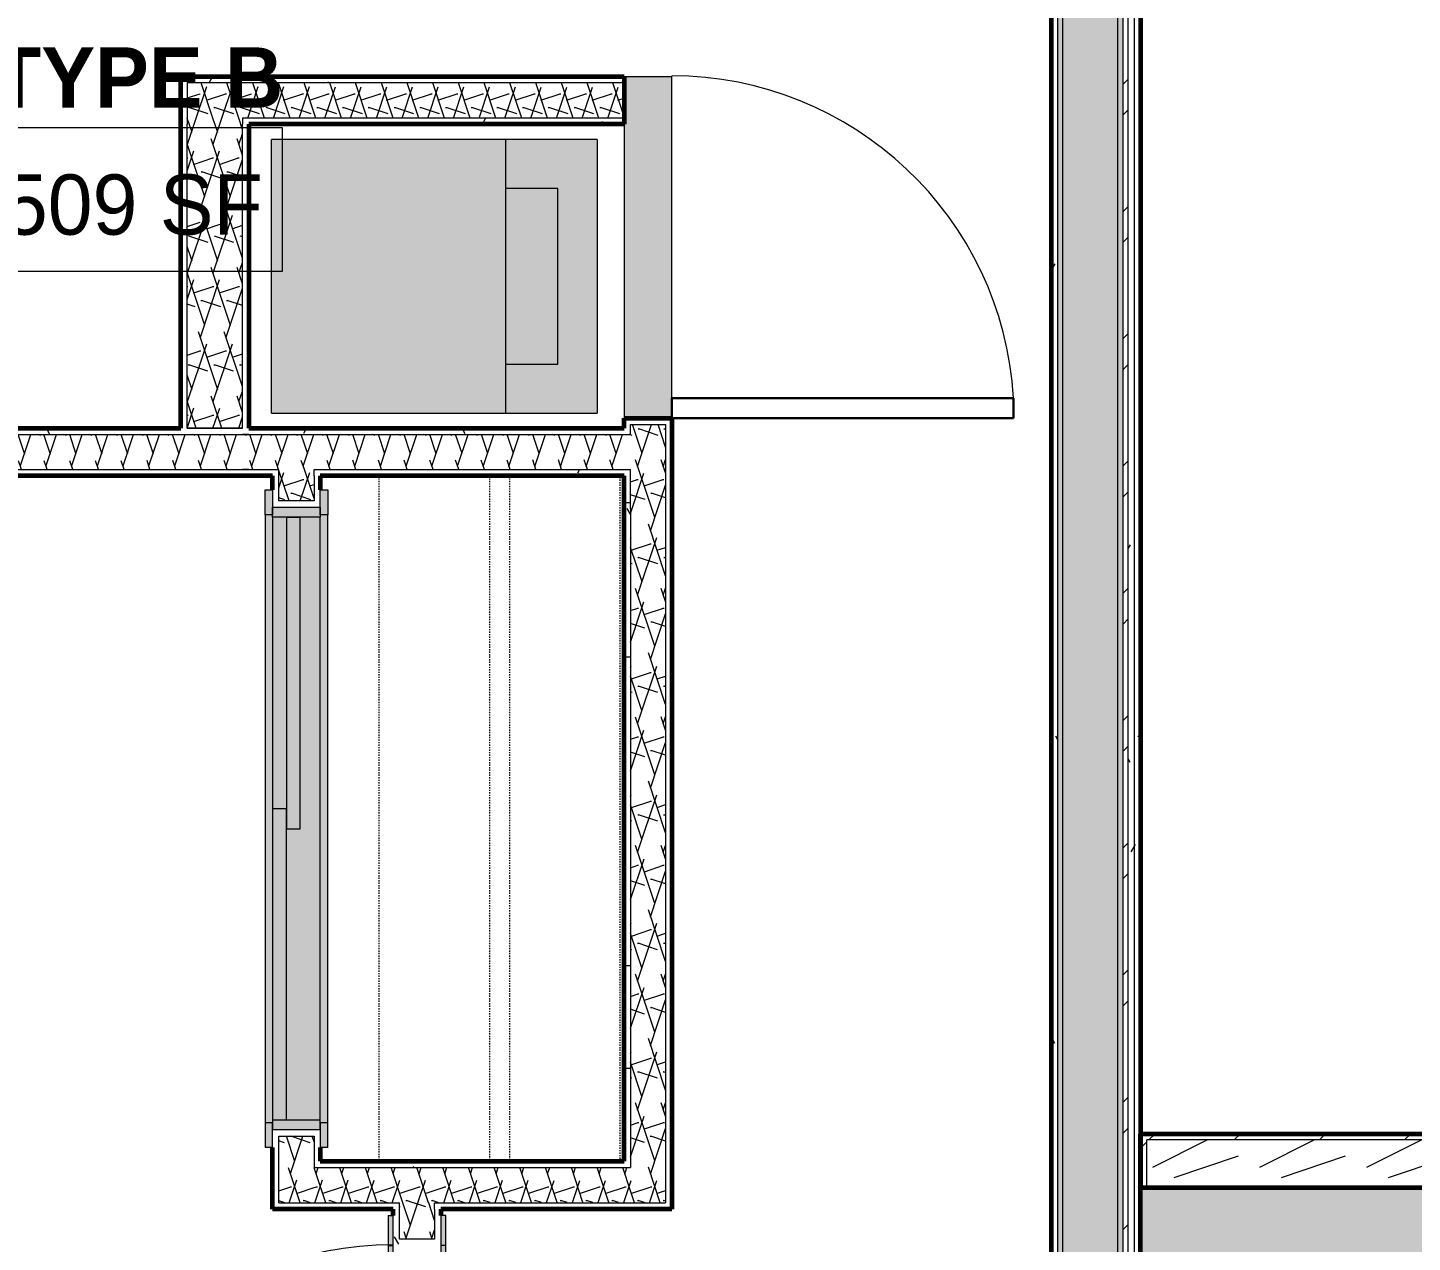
# Model space of a CAD drawing. Header units: inches. Extents: x -4110 to -1807, y 9775 to 11251.
# Drawn here: x -3310.7 to -3172.8, y 10570.8 to 10691.8 of the extents above; entities that cross this region are included whole.
import ezdxf

# ---------------------------------------------------------------- set-up
doc = ezdxf.new("R2010")
doc.units = ezdxf.units.IN
doc.header["$MEASUREMENT"] = 0
doc.linetypes.add('Dash', pattern=[0.25, 0.125, -0.125])
for name, color, linetype, lineweight in [('0-1', 7, 'Continuous', 5), ('0-2', 10, 'Continuous', 18), ('A-AREA-IDEN', 2, 'Continuous', 9), ('A-DOOR', 31, 'Continuous', 18), ('A-DOOR-3', 7, 'Continuous', 9), ('A-DOOR-4', 50, 'Continuous', 30), ('A-DOOR-FRAM-1', 31, 'Continuous', 18), ('A-DOOR-FRAM-2', 7, 'Continuous', 9), ('A-WALL', 113, 'Continuous', 18), ('A-WALL-1', 8, 'Continuous', 5), ('A-WALL-3', 250, 'Continuous', 60), ('A-WALL-4', 10, 'Continuous', 18), ('A-WALL-PATT-1', 7, 'Continuous', 9), ('A-WALL-PATT-2', 253, 'Continuous', 9), ('A-WALL-PATT-4', 111, 'Continuous', 9), ('I-WALL-4', 2, 'Continuous', 5), ('I-WALL-5', 2, 'Continuous', 60), ('P-SANR-FIXT-1', 7, 'Continuous', 9), ('P-SANR-FIXT-2', 135, 'Continuous', 9), ('Q-CASE-3', 7, 'Continuous', 9), ('Q-CASE-5', 9, 'Continuous', 9), ('Q-CASE-6', 250, 'Continuous', 60), ('Q-CASE-HDLN-1', 7, 'Dash', 9)]:
    doc.layers.add(name, color=color, linetype=linetype, lineweight=lineweight)
doc.styles.add('Century Gothic', font='ufonts.com_century-gothic.ttf', dxfattribs={"height": 6})
doc.styles.add('Century Gothic_B', font='GOTHICB.TTF', dxfattribs={"height": 6})
pattern_1 = [(0, (0, 0), (20.48, 5.12), [0.845, -14.515, 0.845, -14.515, -81.92]), (0, (0, 0), (20.48, 5.12), [-30.72, 0.845, -29.875, 0.845, -14.515, -35.84]), (0, (0, 0), (20.48, 5.12), [-76.8, 0.845, -9.395, 0.845, -24.755]), (120, (7.68, 2.56), (-14.67405, 15.1762003), [0.845, -14.515, 0.845, -14.515, -81.92]), (120, (7.68, 2.56), (-14.67405, 15.1762003), [-30.72, 0.845, -29.875, 0.845, -14.515, -35.84]), (120, (7.68, 2.56), (-14.67405, 15.1762003), [-76.8, 0.845, -9.395, 0.845, -24.755]), (240, (10.24, 12.8), (-5.80595, -20.2962003), [0.845, -14.515, 0.845, -14.515, -81.92]), (240, (10.24, 12.8), (-5.80595, -20.2962003), [-30.72, 0.845, -29.875, 0.845, -14.515, -35.84]), (240, (10.24, 12.8), (-5.80595, -20.2962003), [-76.8, 0.845, -9.395, 0.845, -24.755])]
pattern_2 = [(161.57, (0.32, 0.32), (-2.560496185, -0.000537386), [0, -18.214, 2.022, 0]), (18.43, (-0.32, 0.32), (-2.560496185, 0.000537386), [0, -18.214, 2.022, 0]), (108.43, (0.32, 0.32), (1.27922091, -6.400876726), [6.07, -14.166]), (71.57, (-0.32, 0.32), (1.27922091, 6.400876726), [6.07, -14.166])]

# ---------------------------------------------------------------- blocks, each defined once
blk = doc.blocks.new('SLIDING - FLUSH - SLIDING - FLUSH - 5-0 x 6-8-3934327-ENLARGED RCP - 2ND FLOOR PLAN - WEST')
at = {"layer": 'A-DOOR'}
for points in [[(-30.25, 3), (-32.75, 3), (-32.75, 2.25), (-30.25, 2.25)], [(30.25, 2.25), (30.25, 3), (-30.25, 3), (-30.25, 2.25), (30.13, 2.25)], [(32.75, 3), (30.25, 3), (30.25, 2.25), (32.75, 2.25), (32.75, 2.38)], [(1, 2.25), (-30, 2.25), (-30, 0.87), (1, 0.87)], [(30, 0.87), (-1, 0.87), (-1, -0.5), (30, -0.5)], [(-30.25, -3.25), (-30.25, -2.5), (-32.75, -2.5), (-32.75, -3.25), (-31, -3.25)], [(30.25, -2.5), (-30.25, -2.5), (-30.25, -3.25), (30.25, -3.25)], [(32.75, -2.5), (30.25, -2.5), (30.25, -3.25), (32.75, -3.25)]]:
    blk.add_hatch(color=256, dxfattribs=at).paths.add_polyline_path(points, flags=0)
at = {"layer": 'A-DOOR-FRAM-1'}
for points in [[(-30, 2.25), (-31, 2.25), (-31, -2.5), (-30, -2.5), (-30, 0.87)], [(31, 2.25), (30, 2.25), (30, -2.5), (31, -2.5)]]:
    blk.add_hatch(color=256, dxfattribs=at).paths.add_polyline_path(points, flags=0)
h = blk.add_hatch(color=256, dxfattribs=at)
h.paths.add_polyline_path([(30, -0.5), (-1, -0.5), (-1, 0.87), (-30, 0.87), (-30, -2.5), (30, -2.5)], flags=0)
h.paths.add_polyline_path([(30, 0.87), (30, 2.25), (1, 2.25), (1, 0.87), (9.6, 0.87)], flags=0)
at = {"layer": 'A-DOOR-3'}
for p, q in [((-32.75, 2.25), (-32.75, 3)), ((-30.25, 3), (-32.75, 3)), ((30.25, 3), (-30.25, 3)), ((-30.25, 3), (-30.25, 2.25)), ((30.25, 2.25), (30.25, 3)), ((30.25, 3), (32.75, 3)), ((32.75, 3), (32.75, 2.25)), ((-32.75, 2.25), (-30.25, 2.25)), ((1, 2.25), (-30, 2.25)), ((-30, 2.25), (-30, 0.87)), ((1, 2.25), (1, 0.87)), ((32.75, 2.25), (30.25, 2.25)), ((-30, 0.87), (1, 0.87)), ((30, 0.87), (-1, 0.87)), ((-1, 0.87), (-1, -0.5)), ((30, 0.87), (30, -0.5)), ((-1, -0.5), (30, -0.5)), ((-32.75, -3.25), (-32.75, -2.5)), ((-30.25, -2.5), (-32.75, -2.5)), ((-30.25, -2.5), (-30.25, -3.25)), ((30.25, -2.5), (32.75, -2.5)), ((30.25, -3.25), (30.25, -2.5)), ((32.75, -2.5), (32.75, -3.25)), ((-32.75, -3.25), (-30.25, -3.25)), ((-30.25, -3.25), (30.25, -3.25)), ((32.75, -3.25), (30.25, -3.25))]:
    blk.add_line(p, q, dxfattribs=at)
at = {"layer": 'A-DOOR-FRAM-2'}
for p, q in [((-30, 2.25), (-31, 2.25)), ((-31, -2.5), (-31, 2.25)), ((-30, 2.25), (-30, -2.5)), ((30, 2.25), (1, 2.25)), ((30, -2.5), (30, 2.25)), ((30, 2.25), (31, 2.25)), ((31, 2.25), (31, -2.5)), ((-31, -2.5), (-30, -2.5)), ((-30, -2.5), (30, -2.5)), ((31, -2.5), (30, -2.5))]:
    blk.add_line(p, q, dxfattribs=at)
blk = doc.blocks.new('SWING - SINGLE - FLUSH - SWING - FLUSH - 2-10 x 6-8 - PRIVACY-3983845-ENLARGED RCP - 2ND FLOOR PLAN - WEST')
at = {"layer": 'A-DOOR-FRAM-1'}
for points in [[(-17, 2.87), (-20, 2.87), (-20, 2.37), (-17, 2.37)], [(17, 2.87), (-17, 2.87), (-17, 2.37), (17, 2.37)], [(20, 2.87), (17, 2.87), (17, 2.37), (20, 2.37)], [(-17, -2.38), (-20, -2.38), (-20, -2.88), (-17, -2.88)], [(17, -2.38), (-17, -2.38), (-17, -2.88), (17, -2.88)], [(20, -2.38), (17, -2.38), (17, -2.88), (20, -2.86)]]:
    blk.add_hatch(color=256, dxfattribs=at).paths.add_polyline_path(points, flags=0)
at = {"layer": 'A-DOOR-3'}
blk.add_arc((17, -2.38), 34.07, 180, 266.6343, dxfattribs=at)
at = {"layer": 'A-DOOR-4'}
for p, q in [((15, -2.38), (15, -36.38)), ((17, -2.38), (15, -2.38)), ((17, -2.38), (17, -36.38)), ((17, -36.38), (15, -36.38))]:
    blk.add_line(p, q, dxfattribs=at)
at = {"layer": 'A-DOOR-FRAM-2'}
for p, q in [((-17, 2.87), (-20, 2.87)), ((-20, 2.87), (-20, 2.37)), ((17, 2.87), (-17, 2.87)), ((-17, 2.87), (-17, 2.37)), ((20, 2.87), (17, 2.87)), ((17, 2.87), (17, 2.37)), ((20, 2.87), (20, 2.37)), ((-20, 2.37), (-17, 2.37)), ((-17, 2.37), (17, 2.37)), ((17, 2.37), (20, 2.37)), ((-17, -2.38), (-20, -2.38)), ((-20, -2.88), (-20, -2.38)), ((17, -2.38), (-17, -2.38)), ((-17, -2.88), (-17, -2.38)), ((20, -2.38), (17, -2.38)), ((17, -2.88), (17, -2.38)), ((20, -2.88), (20, -2.38)), ((-20, -2.88), (-17, -2.88)), ((-17, -2.88), (17, -2.88)), ((17, -2.88), (20, -2.88))]:
    blk.add_line(p, q, dxfattribs=at)
blk = doc.blocks.new('OD_CW_Closet - OD_CW_Closet-3786619-ENLARGED RCP - 2ND FLOOR PLAN - WEST')
at = {"layer": 'Q-CASE-HDLN-1'}
for p, q in [((68.99, 24), (0.74, 24)), ((0.74, 13), (68.99, 13)), ((0.74, 11), (68.99, 11)), ((0.74, 0), (68.99, 0))]:
    blk.add_line(p, q, dxfattribs=at)
blk = doc.blocks.new('SWING - SINGLE - FLUSH - SWING - OFFSET PIVOT - 34_ x 80_ - DRYWALL FRAME-3983855-ENLARGED RCP - 2ND FLOOR PLAN - WEST')
at = {"layer": 'A-DOOR-3'}
blk.add_arc((17, 2.37), 34.07, 93.3657, 180, dxfattribs=at)
at = {"layer": 'A-DOOR-4'}
for p, q in [((15, 2.37), (15, 36.38)), ((17, 36.38), (15, 36.38)), ((17, 2.37), (17, 36.38)), ((17, 2.37), (15, 2.37))]:
    blk.add_line(p, q, dxfattribs=at)
blk = doc.blocks.new('Stacked Washer and Dryer - 26_x25_ - Private-3627842-ENLARGED RCP - 2ND FLOOR PLAN - WEST')
at = {"layer": 'P-SANR-FIXT-2'}
blk.add_hatch(color=256, dxfattribs=at).paths.add_polyline_path([(29.04, 13.62), (0, 13.62), (0, -13.63), (32.44, -13.63), (32.44, 13.62)], flags=0)
at = {"layer": 'P-SANR-FIXT-1'}
for p, q in [((32.44, 13.62), (0, 13.62)), ((0, -13.63), (0, 13.62)), ((23.34, -13.63), (23.34, 13.62)), ((32.44, 13.62), (32.44, -13.63)), ((28.53, 8.75), (23.34, 8.75)), ((28.53, -8.75), (28.53, 8.75)), ((23.34, -8.75), (28.53, -8.75)), ((0, -13.63), (32.44, -13.63))]:
    blk.add_line(p, q, dxfattribs=at)
blk = doc.blocks.new('OD_CW_Base Cabinet - OD_CW_Base Cabinet-3870047-ENLARGED RCP - 2ND FLOOR PLAN - WEST')
at = {"layer": 'Q-CASE-5'}
for points in [[(0.74, -1), (107.93, -1), (107.93, 0), (0.74, 0)], [(70.03, -3), (107.93, -3), (107.93, -1), (0.74, -1), (0.74, -3), (36.38, -3)], [(70.03, -24), (107.93, -24), (107.93, -3), (0.74, -3), (0.74, -24), (42.21, -24)]]:
    blk.add_hatch(color=256, dxfattribs=at).paths.add_polyline_path(points, flags=0)
at = {"layer": 'Q-CASE-3'}
for p, q in [((0.74, 0), (0.74, -1)), ((86.93, 0), (0.74, 0)), ((107.93, -1), (0.74, -1)), ((0.74, -1), (0.74, -3)), ((107.93, -1), (0.74, -1)), ((107.93, -1), (107.93, 0)), ((107.93, -3), (107.93, -1)), ((0.74, -3), (0.74, -24)), ((107.93, -3), (0.74, -3)), ((107.93, -24), (107.93, -3)), ((107.93, -24), (0.74, -24))]:
    blk.add_line(p, q, dxfattribs=at)
at = {"layer": 'Q-CASE-6'}
for p, q in [((0.74, -24), (0.74, 0)), ((0.74, 0), (107.93, 0)), ((107.93, 0), (107.93, -24)), ((107.93, -24), (0.74, -24))]:
    blk.add_line(p, q, dxfattribs=at)
blk = doc.blocks.new('CTR - 1st Phase - Unit Layouts_rvt-1-ENLARGED RCP - 2ND FLOOR PLAN - WEST')
at = {"layer": 'A-WALL-1'}
blk.add_hatch(color=256, dxfattribs=at).paths.add_polyline_path([(-3251.3, 10652.91), (-3246.55, 10652.91), (-3246.55, 10686.91), (-3251.3, 10686.91), (-3251.3, 10660.65)], flags=0)
at = {"layer": 'A-WALL-PATT-1'}
h = blk.add_hatch(dxfattribs=at)
h.set_pattern_fill('FP_1', color=256, style=0, pattern_type=2)
h.set_pattern_definition(pattern_1)
h.paths.add_polyline_path([(-3295.42, 10686.28), (-3251.3, 10686.28), (-3251.3, 10686.91), (-3295.42, 10686.91), (-3295.42, 10686.68)], flags=0)
h = blk.add_hatch(dxfattribs=at)
h.set_pattern_fill('FP_1', color=256, style=0, pattern_type=2)
h.set_pattern_definition(pattern_1)
h.paths.add_polyline_path([(-3276.8, 10682.16), (-3251.3, 10682.16), (-3251.3, 10682.78), (-3289.3, 10682.78), (-3289.3, 10682.16), (-3279.92, 10682.16)], flags=0)
h = blk.add_hatch(dxfattribs=at)
h.set_pattern_fill('FP_1', color=256, style=0, pattern_type=2)
h.set_pattern_definition(pattern_1)
h.paths.add_polyline_path([(-3250.67, 10643.91), (-3250.67, 10647.78), (-3251.3, 10647.78), (-3251.3, 10643.91)], flags=0)
h.paths.add_polyline_path([(-3251.3, 10651.28), (-3250.67, 10651.28), (-3250.67, 10652.28), (-3248.92, 10652.28), (-3248.92, 10652.91), (-3251.3, 10652.91), (-3251.3, 10651.91)], flags=0)
h = blk.add_hatch(dxfattribs=at)
h.set_pattern_fill('FP_1', color=256, style=0, pattern_type=2)
h.set_pattern_definition(pattern_1)
h.paths.add_polyline_path([(-3401.67, 10651.28), (-3393.86, 10651.28), (-3393.86, 10651.91), (-3401.67, 10651.91)], flags=0)
h.paths.add_polyline_path([(-3377.67, 10651.28), (-3288.67, 10651.28), (-3288.67, 10651.91), (-3390.11, 10651.91), (-3390.11, 10651.28), (-3378.67, 10651.28)], flags=0)
h = blk.add_hatch(dxfattribs=at)
h.set_pattern_fill('FP_1', color=256, style=0, pattern_type=2)
h.set_pattern_definition(pattern_1)
h.paths.add_polyline_path([(-3281.55, 10651.28), (-3251.3, 10651.28), (-3251.3, 10651.91), (-3288.67, 10651.91), (-3288.67, 10651.28), (-3282.17, 10651.28)], flags=0)
h = blk.add_hatch(dxfattribs=at)
h.set_pattern_fill('FP_1', color=256, style=0, pattern_type=2)
h.set_pattern_definition(pattern_1)
h.paths.add_polyline_path([(-3353.5, 10647.16), (-3288.67, 10647.16), (-3288.67, 10647.78), (-3401.67, 10647.78), (-3401.67, 10647.16), (-3378.67, 10647.16)], flags=0)
h = blk.add_hatch(dxfattribs=at)
h.set_pattern_fill('FP_1', color=256, style=0, pattern_type=2)
h.set_pattern_definition(pattern_1)
h.paths.add_polyline_path([(-3288.67, 10647.16), (-3285.67, 10647.16), (-3285.67, 10647.78), (-3288.67, 10647.78)], flags=0)
h.paths.add_polyline_path([(-3251.3, 10647.16), (-3251.3, 10647.78), (-3282.17, 10647.78), (-3282.17, 10647.16), (-3252.46, 10647.16)], flags=0)
h = blk.add_hatch(dxfattribs=at)
h.set_pattern_fill('FP_1', color=256, style=0, pattern_type=2)
h.set_pattern_definition(pattern_1)
h.paths.add_polyline_path([(-3250.67, 10578.28), (-3250.67, 10643.91), (-3251.3, 10643.91), (-3251.3, 10578.28)], flags=0)
h = blk.add_hatch(dxfattribs=at)
h.set_pattern_fill('FP_3', color=256, style=0, pattern_type=2)
h.set_pattern_definition([(45, (0, 0), (-4.2426407, 4.2426407), [])])
h.paths.add_polyline_path([(-3199.26, 10576.29), (-3199.26, 10581.04), (-3093.32, 10581.04), (-3093.32, 10576.29), (-3092.7, 10576.29), (-3092.7, 10581.66), (-3199.89, 10581.66), (-3199.89, 10576.29)], flags=0)
h = blk.add_hatch(dxfattribs=at)
h.set_pattern_fill('FP_1', color=256, style=0, pattern_type=2)
h.set_pattern_definition(pattern_1)
h.paths.add_polyline_path([(-3251.3, 10578.28), (-3251.3, 10578.28), (-3251.3, 10578.91), (-3281.55, 10578.91), (-3281.55, 10578.28), (-3252.46, 10578.28)], flags=0)
h = blk.add_hatch(dxfattribs=at)
h.set_pattern_fill('FP_1', color=256, style=0, pattern_type=2)
h.set_pattern_definition(pattern_1)
h.paths.add_polyline_path([(-3273.67, 10475.54), (-3273.67, 10489.91), (-3271.92, 10489.91), (-3271.92, 10490.53), (-3274.3, 10490.53), (-3274.27, 10476.14), (-3273.99, 10475.86)], flags=0)
h.paths.add_polyline_path([(-3274.3, 10524.53), (-3271.92, 10524.53), (-3271.92, 10525.16), (-3273.67, 10525.16), (-3273.67, 10528.78), (-3274.3, 10528.78), (-3274.3, 10525.16)], flags=0)
h.paths.add_polyline_path([(-3274.3, 10532.28), (-3273.67, 10532.28), (-3273.67, 10535.91), (-3271.92, 10535.91), (-3271.92, 10536.53), (-3274.3, 10536.53), (-3274.3, 10532.91)], flags=0)
h.paths.add_polyline_path([(-3274.3, 10570.53), (-3271.92, 10570.53), (-3271.92, 10571.16), (-3273.67, 10571.16), (-3273.67, 10574.16), (-3274.3, 10574.16), (-3274.3, 10571.16)], flags=0)
h = blk.add_hatch(dxfattribs=at)
h.set_pattern_fill('FP_1', color=256, style=0, pattern_type=2)
h.set_pattern_definition(pattern_1)
h.paths.add_polyline_path([(-3269.55, 10475.54), (-3269.55, 10490.53), (-3271.92, 10490.53), (-3271.92, 10489.91), (-3270.17, 10489.91), (-3270.17, 10475.54)], flags=0)
h.paths.add_polyline_path([(-3269.55, 10524.53), (-3269.57, 10536.53), (-3271.92, 10536.53), (-3271.92, 10535.91), (-3270.17, 10535.91), (-3270.17, 10525.16), (-3271.92, 10525.16), (-3271.92, 10524.53), (-3270.17, 10524.53)], flags=0)
h.paths.add_polyline_path([(-3271.92, 10570.53), (-3269.55, 10570.53), (-3269.55, 10574.16), (-3270.17, 10574.16), (-3270.17, 10571.16), (-3271.92, 10571.16)], flags=0)
at = {"layer": 'A-WALL-PATT-2'}
h = blk.add_hatch(dxfattribs=at)
h.set_pattern_fill('FP_2', color=256, style=0, pattern_type=2)
h.set_pattern_definition(pattern_2)
h.paths.add_polyline_path([(-3277.32, 10682.78), (-3251.3, 10682.78), (-3251.3, 10686.28), (-3294.8, 10686.28), (-3294.8, 10682.78), (-3279.92, 10682.78)], flags=0)
h = blk.add_hatch(dxfattribs=at)
h.set_pattern_fill('FP_2', color=256, style=0, pattern_type=2)
h.set_pattern_definition(pattern_2)
h.paths.add_polyline_path([(-3289.3, 10651.91), (-3289.3, 10682.78), (-3294.8, 10682.78), (-3294.8, 10651.91)], flags=0)
h = blk.add_hatch(dxfattribs=at)
h.set_pattern_fill('FP_2', color=256, style=0, pattern_type=2)
h.set_pattern_definition(pattern_2)
h.paths.add_polyline_path([(-3247.17, 10643.91), (-3247.17, 10652.28), (-3250.67, 10652.28), (-3250.67, 10643.91), (-3248.92, 10643.91)], flags=0)
h = blk.add_hatch(dxfattribs=at)
h.set_pattern_fill('FP_2', color=256, style=0, pattern_type=2)
h.set_pattern_definition(pattern_2)
h.paths.add_polyline_path([(-3289.3, 10647.78), (-3289.3, 10651.28), (-3401.67, 10651.28), (-3401.67, 10647.78), (-3302.89, 10647.78)], flags=0)
h = blk.add_hatch(dxfattribs=at)
h.set_pattern_fill('FP_2', color=256, style=0, pattern_type=2)
h.set_pattern_definition(pattern_2)
h.paths.add_polyline_path([(-3279.92, 10647.78), (-3250.67, 10647.8), (-3250.67, 10651.28), (-3289.3, 10651.28), (-3289.3, 10647.78), (-3281.55, 10647.78)], flags=0)
h = blk.add_hatch(dxfattribs=at)
h.set_pattern_fill('FP_2', color=256, style=0, pattern_type=2)
h.set_pattern_definition(pattern_2)
h.paths.add_polyline_path([(-3285.67, 10574.78), (-3282.17, 10574.78), (-3282.17, 10581.41), (-3285.67, 10581.41), (-3285.67, 10578.28)], flags=0)
h.paths.add_polyline_path([(-3283.92, 10644.66), (-3282.17, 10644.66), (-3282.17, 10647.78), (-3285.67, 10647.78), (-3285.67, 10644.66)], flags=0)
h = blk.add_hatch(dxfattribs=at)
h.set_pattern_fill('FP_2', color=256, style=0, pattern_type=2)
h.set_pattern_definition(pattern_2)
h.paths.add_polyline_path([(-3248.92, 10574.78), (-3247.17, 10574.78), (-3247.17, 10643.91), (-3250.67, 10643.91), (-3250.67, 10574.78)], flags=0)
h = blk.add_hatch(dxfattribs=at)
h.set_pattern_fill('FP_4', color=256, style=0, pattern_type=2)
h.set_pattern_definition([(216.87, (4.265, 10.662), (31.9871619, 21.32545714), [5.331, -47.981]), (206.565, (10.662, 7.464), (-10.662476, -10.6620098), [11.921, -11.921]), (198.435, (10.662, 2.132), (-21.3244936, -10.6625869), [6.744, -26.974])])
h.paths.add_polyline_path([(-3147.72, 10576.29), (-3093.32, 10576.29), (-3093.32, 10581.04), (-3199.26, 10581.04), (-3199.26, 10576.29), (-3189.74, 10576.29)], flags=0)
h = blk.add_hatch(dxfattribs=at)
h.set_pattern_fill('FP_2', color=256, style=0, pattern_type=2)
h.set_pattern_definition(pattern_2)
h.paths.add_polyline_path([(-3282.17, 10574.78), (-3250.67, 10574.81), (-3250.67, 10578.28), (-3282.17, 10578.28), (-3282.17, 10574.84)], flags=0)
h = blk.add_hatch(dxfattribs=at)
h.set_pattern_fill('FP_2', color=256, style=0, pattern_type=2)
h.set_pattern_definition(pattern_2)
h.paths.add_polyline_path([(-3273.67, 10475.54), (-3270.17, 10475.54), (-3270.17, 10489.91), (-3273.67, 10489.91), (-3273.67, 10475.86)], flags=0)
h.paths.add_polyline_path([(-3273.67, 10525.16), (-3270.17, 10525.16), (-3270.17, 10535.91), (-3273.67, 10535.91), (-3273.67, 10528.78)], flags=0)
h.paths.add_polyline_path([(-3270.17, 10571.16), (-3270.17, 10574.78), (-3273.67, 10574.78), (-3273.67, 10571.16), (-3271.92, 10571.16)], flags=0)
at = {"layer": 'A-WALL-3'}
for p, q in [((-3295.42, 10686.91), (-3251.3, 10686.91)), ((-3295.42, 10686.28), (-3295.42, 10686.91)), ((-3251.3, 10686.91), (-3251.3, 10682.16)), ((-3295.42, 10682.16), (-3295.42, 10686.28)), ((-3295.42, 10651.91), (-3295.42, 10682.16)), ((-3251.3, 10682.16), (-3288.67, 10682.16)), ((-3288.67, 10682.16), (-3288.67, 10651.91)), ((-3251.3, 10651.91), (-3251.3, 10652.91)), ((-3251.3, 10652.91), (-3246.55, 10652.91)), ((-3246.55, 10652.91), (-3246.55, 10643.91)), ((-3377.67, 10651.91), (-3295.42, 10651.91)), ((-3288.67, 10651.91), (-3251.3, 10651.91)), ((-3288.67, 10647.16), (-3401.67, 10647.16)), ((-3286.3, 10647.16), (-3288.67, 10647.16)), ((-3286.3, 10645.78), (-3286.3, 10647.16)), ((-3281.55, 10647.16), (-3281.55, 10645.78)), ((-3251.3, 10647.16), (-3281.55, 10647.16)), ((-3251.3, 10643.91), (-3251.3, 10647.16)), ((-3251.3, 10578.91), (-3251.3, 10643.91)), ((-3246.55, 10643.91), (-3246.55, 10574.16)), ((-3199.89, 10581.66), (-3092.7, 10581.66)), ((-3199.89, 10581.04), (-3199.89, 10581.66)), ((-3199.89, 10576.29), (-3199.89, 10581.04)), ((-3286.3, 10574.16), (-3286.3, 10580.28)), ((-3281.55, 10580.28), (-3281.55, 10578.91)), ((-3281.55, 10578.91), (-3251.3, 10578.91)), ((-3285.67, 10574.16), (-3286.3, 10574.16)), ((-3281.55, 10574.16), (-3285.67, 10574.16)), ((-3274.3, 10574.16), (-3281.55, 10574.16)), ((-3274.3, 10573.53), (-3274.3, 10574.16)), ((-3269.55, 10574.16), (-3269.55, 10573.53)), ((-3251.3, 10574.16), (-3269.55, 10574.16)), ((-3247.17, 10574.16), (-3251.3, 10574.16)), ((-3246.55, 10574.16), (-3247.17, 10574.16))]:
    blk.add_line(p, q, dxfattribs=at)
at = {"layer": 'A-WALL-4'}
for p, q in [((-3251.3, 10686.91), (-3246.55, 10686.91)), ((-3246.55, 10652.91), (-3246.55, 10686.91)), ((-3251.3, 10686.28), (-3294.8, 10686.28)), ((-3294.8, 10686.28), (-3294.8, 10682.78)), ((-3294.8, 10682.78), (-3294.8, 10682.16)), ((-3251.3, 10682.78), (-3289.3, 10682.78)), ((-3289.3, 10682.78), (-3289.3, 10682.16)), ((-3294.8, 10651.91), (-3294.8, 10682.16)), ((-3289.3, 10651.91), (-3289.3, 10682.16)), ((-3251.3, 10682.16), (-3251.3, 10652.91)), ((-3250.67, 10651.28), (-3250.67, 10652.28)), ((-3250.67, 10652.28), (-3248.92, 10652.28)), ((-3248.92, 10652.28), (-3247.17, 10652.28)), ((-3247.17, 10652.28), (-3247.17, 10643.91)), ((-3390.11, 10651.28), (-3289.3, 10651.28)), ((-3294.8, 10651.91), (-3289.3, 10651.91)), ((-3289.3, 10651.91), (-3294.8, 10651.91)), ((-3289.3, 10651.28), (-3288.67, 10651.28)), ((-3288.67, 10651.28), (-3289.3, 10651.28)), ((-3288.67, 10651.28), (-3251.3, 10651.28)), ((-3251.3, 10651.28), (-3250.67, 10651.28)), ((-3401.67, 10647.78), (-3289.3, 10647.78)), ((-3289.3, 10647.78), (-3288.67, 10647.78)), ((-3288.67, 10647.78), (-3289.3, 10647.78)), ((-3288.67, 10647.78), (-3285.67, 10647.78)), ((-3285.67, 10647.16), (-3285.67, 10647.78)), ((-3285.67, 10644.66), (-3285.67, 10647.16)), ((-3282.17, 10647.16), (-3282.17, 10647.78)), ((-3282.17, 10647.78), (-3251.3, 10647.78)), ((-3282.17, 10647.16), (-3282.17, 10644.66)), ((-3251.3, 10647.78), (-3250.67, 10647.78)), ((-3250.67, 10643.91), (-3250.67, 10647.78)), ((-3283.92, 10644.66), (-3285.67, 10644.66)), ((-3282.17, 10644.66), (-3283.92, 10644.66)), ((-3250.67, 10643.91), (-3250.67, 10578.28)), ((-3247.17, 10643.91), (-3247.17, 10574.78)), ((-3285.67, 10574.78), (-3285.67, 10581.41)), ((-3285.67, 10581.41), (-3283.92, 10581.41)), ((-3283.92, 10581.41), (-3282.17, 10581.41)), ((-3282.17, 10581.41), (-3282.17, 10578.28)), ((-3093.32, 10581.04), (-3199.26, 10581.04)), ((-3199.26, 10576.29), (-3199.26, 10581.04)), ((-3282.17, 10578.28), (-3281.55, 10578.28)), ((-3281.55, 10578.28), (-3251.3, 10578.28)), ((-3251.3, 10578.28), (-3250.67, 10578.28)), ((-3285.67, 10574.78), (-3282.17, 10574.78)), ((-3282.17, 10574.78), (-3281.55, 10574.78)), ((-3281.55, 10574.78), (-3273.67, 10574.78)), ((-3273.67, 10574.16), (-3273.67, 10574.78)), ((-3270.17, 10574.16), (-3270.17, 10574.78)), ((-3270.17, 10574.78), (-3251.3, 10574.78)), ((-3251.3, 10574.78), (-3250.67, 10574.78)), ((-3250.67, 10574.78), (-3247.17, 10574.78)), ((-3273.67, 10571.16), (-3273.67, 10574.16)), ((-3270.17, 10574.16), (-3270.17, 10571.16)), ((-3271.92, 10571.16), (-3273.67, 10571.16)), ((-3270.17, 10571.16), (-3271.92, 10571.16))]:
    blk.add_line(p, q, dxfattribs=at)
at = {"layer": '0-2'}
for name, p, rotation in [('SWING - SINGLE - FLUSH - SWING - OFFSET PIVOT - 34_ x 80_ - DRYWALL FRAME-3983855-ENLARGED RCP - 2ND FLOOR PLAN - WEST', (-3248.92, 10669.91), 269.9999999999773), ('OD_CW_Closet - OD_CW_Closet-3786619-ENLARGED RCP - 2ND FLOOR PLAN - WEST', (-3275.71, 10647.9), 270.0000000000206), ('SLIDING - FLUSH - SLIDING - FLUSH - 5-0 x 6-8-3934327-ENLARGED RCP - 2ND FLOOR PLAN - WEST', (-3284.05, 10613.03), 90.00000000004458), ('OD_CW_Base Cabinet - OD_CW_Base Cabinet-3870047-ENLARGED RCP - 2ND FLOOR PLAN - WEST', (-3091.96, 10552.29), 180), ('SWING - SINGLE - FLUSH - SWING - FLUSH - 2-10 x 6-8 - PRIVACY-3983845-ENLARGED RCP - 2ND FLOOR PLAN - WEST', (-3271.92, 10553.53), 270.0000000000324)]:
    blk.add_blockref(name, p, dxfattribs=dict(at, rotation=rotation))
blk.add_blockref('Stacked Washer and Dryer - 26_x25_ - Private-3627842-ENLARGED RCP - 2ND FLOOR PLAN - WEST', (-3286.42, 10667.03), dxfattribs=at)

msp = doc.modelspace()

# ---------------------------------------------------------------- hatches: boundary and pattern name
at = {"layer": 'A-WALL-PATT-4'}
h = msp.add_hatch(dxfattribs=at)
h.set_pattern_fill('FP_1', color=256, style=0, pattern_type=2)
h.set_pattern_definition(pattern_1)
h.paths.add_polyline_path([(-3208.14, 10450.91), (-3208.14, 10468.91), (-3208.76, 10468.91), (-3208.76, 10450.91)], flags=0)
h.paths.add_polyline_path([(-3208.14, 10475.54), (-3208.14, 10843.14), (-3208.76, 10843.14), (-3208.76, 10475.54)], flags=0)
h = msp.add_hatch(dxfattribs=at)
h.set_pattern_fill('FP_2', color=256, style=0, pattern_type=2)
h.set_pattern_definition(pattern_2)
h.paths.add_polyline_path([(-3202.14, 10452.04), (-3202.14, 10843.14), (-3207.64, 10843.14), (-3207.64, 10452.04), (-3206.98, 10452.04)], flags=0)
h = msp.add_hatch(dxfattribs=at)
h.set_pattern_fill('FP_33', color=256, style=0, pattern_type=2)
h.set_pattern_definition([(45, (0, 0), (-6.335677, 6.335677), []), (45, (0, 9.6), (-6.335677, 6.335677), [])])
h.paths.add_polyline_path([(-3201.14, 10457.54), (-3201.14, 10843.14), (-3201.64, 10843.14), (-3201.64, 10457.54)], flags=0)
h = msp.add_hatch(dxfattribs=at)
h.set_pattern_fill('FP_1', color=256, style=0, pattern_type=2)
h.set_pattern_definition(pattern_1)
h.paths.add_polyline_path([(-3200.51, 10457.54), (-3200.51, 10843.14), (-3201.14, 10843.14), (-3201.14, 10457.54)], flags=0)
h = msp.add_hatch(dxfattribs=at)
h.set_pattern_fill('FP_1', color=256, style=0, pattern_type=2)
h.set_pattern_definition(pattern_1)
h.paths.add_polyline_path([(-3200.51, 10457.54), (-3199.89, 10457.54), (-3199.89, 10843.14), (-3200.51, 10843.14), (-3200.51, 10470.04)], flags=0)
at = {"layer": 'I-WALL-4'}
h = msp.add_hatch(color=256, dxfattribs=at)
h.paths.add_polyline_path([(-3207.64, 10451.54), (-3207.64, 10469.54), (-3208.14, 10469.54), (-3208.14, 10451.54)], flags=0)
h.paths.add_polyline_path([(-3207.64, 10475.54), (-3207.64, 10843.14), (-3208.14, 10843.14), (-3208.14, 10475.54)], flags=0)
msp.add_hatch(color=256, dxfattribs=at).paths.add_polyline_path([(-3202.14, 10457.54), (-3201.64, 10457.54), (-3201.64, 10843.14), (-3202.14, 10843.14), (-3202.14, 10470.04)], flags=0)

# ---------------------------------------------------------------- linework, layer by layer
at = {"layer": 'A-AREA-IDEN', "flags": 128}
msp.add_lwpolyline([(-3335.66, 10681.84), (-3285.33, 10681.84), (-3285.33, 10667.51), (-3335.66, 10667.51)], close=True, dxfattribs=at)
at = {"layer": 'A-WALL'}
for p, q in [((-3208.14, 10475.54), (-3208.14, 10843.14)), ((-3207.64, 10475.54), (-3207.64, 10843.14)), ((-3202.14, 10457.54), (-3202.14, 10843.14)), ((-3201.64, 10457.54), (-3201.64, 10843.14)), ((-3201.14, 10457.54), (-3201.14, 10843.14)), ((-3200.51, 10457.54), (-3200.51, 10843.14))]:
    msp.add_line(p, q, dxfattribs=at)
at = {"layer": 'I-WALL-5'}
for p, q in [((-3208.76, 10476.16), (-3208.76, 10843.14)), ((-3199.89, 10843.14), (-3199.89, 10576.29))]:
    msp.add_line(p, q, dxfattribs=at)

# ---------------------------------------------------------------- block references
at = {"layer": '0-1'}
msp.add_blockref('CTR - 1st Phase - Unit Layouts_rvt-1-ENLARGED RCP - 2ND FLOOR PLAN - WEST', (0, 0), dxfattribs=at)

# ---------------------------------------------------------------- texts
at = {"layer": 'A-AREA-IDEN', "char_height": 6, "attachment_point": 1}
for s, insert, width, style in [('ADA TYPE B', (-3333.83, 10689.82), 56.358, 'Century Gothic_B'), ('218 - 509 SF', (-3333.66, 10677.17), 55.954, 'Century Gothic')]:
    msp.add_mtext(s, dxfattribs=dict(at, insert=insert, width=width, style=style))

doc.saveas('drawing.dxf')
